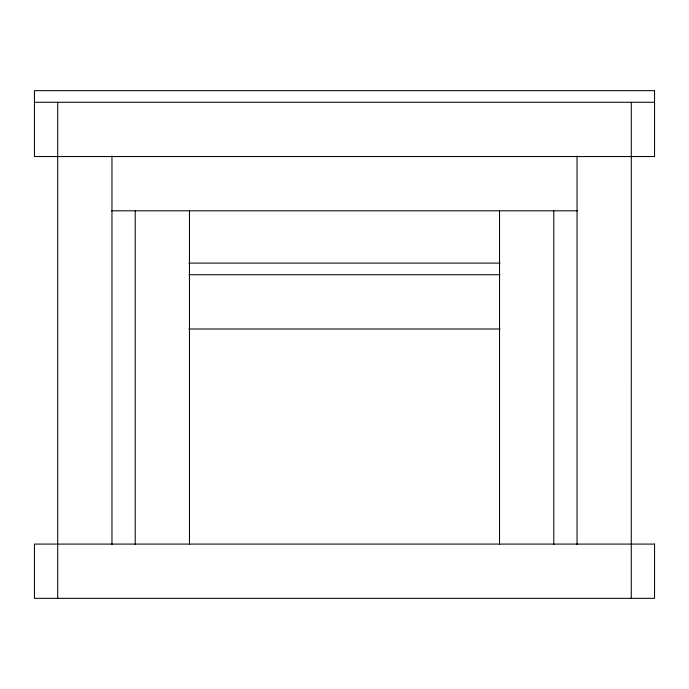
<?xml version="1.0" encoding="UTF-8"?>
<svg xmlns="http://www.w3.org/2000/svg" width="689" height="689" viewBox="0 0 689 689"><rect width="100%" height="100%" fill="white"/><g stroke="black" fill="none" stroke-linecap="round" stroke-linejoin="round"><path stroke-width="1.03" d="M34.45 102.282L654.55 102.282M111.515 210.8L577.485 210.8M189.01 263.112L499.99 263.112M189.01 274.739L499.99 274.739M189.01 328.998L499.99 328.998M631.296 102.282L631.27 598.345M577.038 156.084L577.038 544.543M553.784 210.963L553.784 544.543M499.534 210.963L499.534 544.543M189.466 210.963L189.466 544.543M135.216 210.963L135.216 544.543M111.962 156.084L111.962 544.543M57.704 102.282L57.704 598.345M654.55 90.655L34.45 90.655L34.45 156.541L654.55 156.541L654.55 90.655M654.55 544.086L34.45 544.086L34.45 598.345L654.55 598.345L654.55 544.086"/></g></svg>
